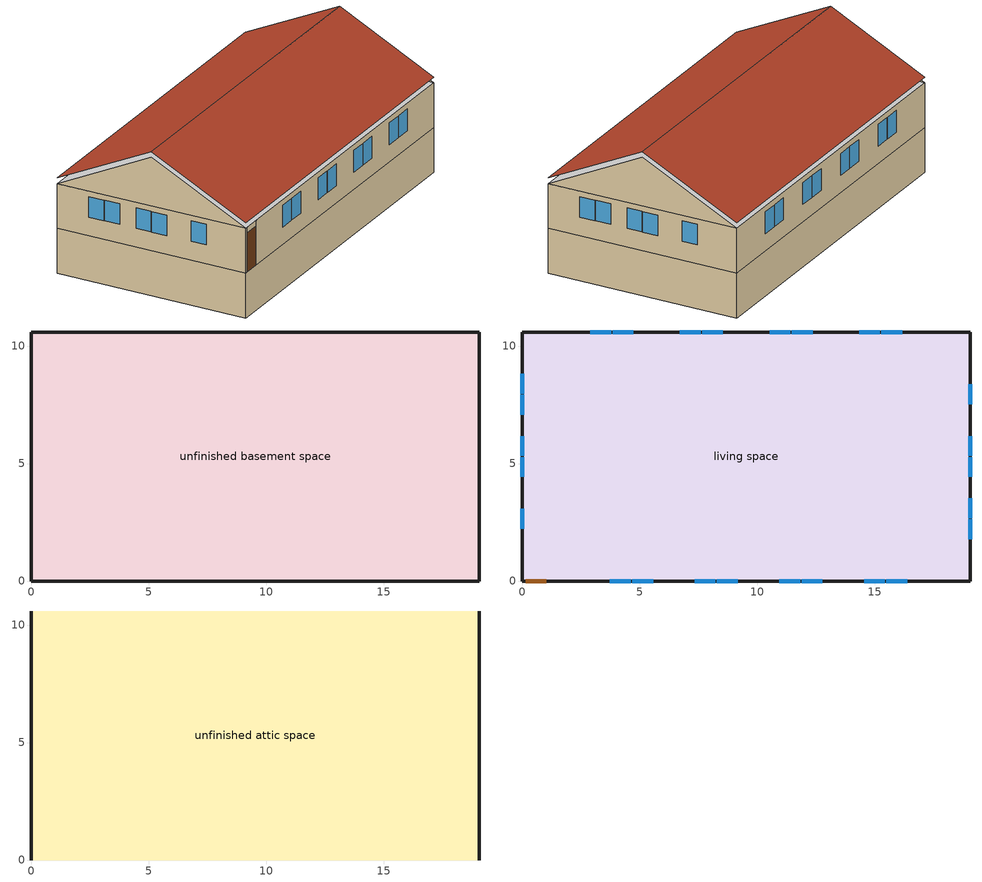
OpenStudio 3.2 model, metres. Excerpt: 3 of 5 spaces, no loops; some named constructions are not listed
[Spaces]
unfinished basement space
 floor foundation (FloorFndGrndUnfinB): 0,0 0,10.6 19.08,10.6 19.08,0 z-2.44
 wall foundation (WallFndGrndUnfinB): 0,10.6 0,0 19.08,0 19.08,10.6 0,10.6 z-2.44:0
living space
 floor to unfinished basement space (FloorUnfinBInsFin Reversed): 0,0 0,10.6 19.08,10.6 19.08,0 z0
 wall outside (WallExtInsFin): 0,10.6 0,0 0.13,0 1.05,0 19.08,0 19.08,10.6 0,10.6 z0:2.44
 window (WindowConstruction): 3.74,0 4.62,0 / 4.68,0 5.57,0 / 7.34,0 8.23,0 / 8.29,0 9.18,0 / 10.95,0 11.83,0 / 11.9,0 12.78,0 / 14.55,0 15.44,0 / 15.5,0 16.39,0 / 16.18,10.6 15.29,10.6 / 15.23,10.6 14.34,10.6 / 12.36,10.6 11.48,10.6 / 11.41,10.6 10.53,10.6 / 8.55,10.6 7.66,10.6 / 7.6,10.6 6.71,10.6 / 4.73,10.6 3.85,10.6 / 3.78,10.6 2.9,10.6 z0.95:2.13; 0,8.81 0,7.98 / 0,7.92 0,7.08 / 0,6.16 0,5.33 / 0,5.27 0,4.43 / 0,3.07 0,2.23 / 19.08,1.78 19.08,2.62 / 19.08,2.68 19.08,3.52 / 19.08,4.43 19.08,5.27 / 19.08,5.33 19.08,6.16 / 19.08,7.53 19.08,8.37 z1.02:2.13
 door (Door): 0.15,0 1.02,0 z0:2.13
unfinished attic space
 floor to living space (FloorFinInsUnfinAttic): 0,10.6 19.08,10.6 19.08,0 0,0 z2.44
 wall outside (WallExtUninsUnfin): 0,5.3,5.09 0,10.6,2.44 0,0,2.44; 19.08,5.3,5.09 19.08,0,2.44 19.08,10.6,2.44
 roof outside (RoofUnfinInsExt): 19.08,5.3,5.39 0,5.3,5.39 0,0,2.74 19.08,0,2.74; 0,5.3,5.39 19.08,5.3,5.39 19.08,10.6,2.74 0,10.6,2.74
[Material] Roughness=Rough
Name | Thickness {m} | Conductivity {W/m-K} | Density {kg/m3} | Specific Heat {J/kg-K} | Thermal Absorptance | Solar Absorptance | Visible Absorptance
Drywall 0.5 in. | 0.0127 | 0.160291 | 801 | 837.4 | 0.9 | 0.5 | 0.1
FloorUATrussandIns | 0.0889 | 0.0589139 | 50.7834 | 1165.1 | 0.9 | 0.5 | 0.9
FloorUAAdditionalCeilingIns | 0.099314 | 0.0562575 | 16.02 | 1046.75
RoofSheathing | 0.01905 | 0.115458 | 512.64 | 1214.23 | 0.82 | 0.3 | 0.3
FloorIns | 0.23495 | 2.59817 | 67.691 | 1210.98 | 0.82 | 0.3 | 0.3
Wood Floor | 0.015875 | 0.115458 | 544.68 | 1214.23
Floor Covering | 0.0127 | 0.0433444 | 54.468 | 1339.84 | 0.9 | 0.9
[Construction]
FloorFinInsUnfinAttic Reversed: FloorUAAdditionalCeilingIns, FloorUATrussandIns, Drywall 0.5 in.
FloorUnfinBInsFin: FloorIns, RoofSheathing, Wood Floor, Floor Covering
[Schedule:Ruleset]
Name | Default Day Schedule | Summer Design Day Schedule | Winter Design Day Schedule
res nv_1 temp schedule | Schedule Day 17
res nv_1 avail schedule | Schedule Day 18
res mv_1 range exhaust schedule | Schedule Day 21 | res mv_1 range exhaust schedule summer design | res mv_1 range exhaust schedule winter design
res mv_1 bath exhaust schedule | Schedule Day 22 | res mv_1 bath exhaust schedule summer design | res mv_1 bath exhaust schedule winter design
[Schedule:Day]
Schedule Day 17; Schedule Day 18; Schedule Day 21; res mv_1 range exhaust schedule winter design; Schedule Day 22; res mv_1 bath exhaust schedule winter design: 24, 0, 0
res nv_1 temp schedule allday1; res nv_1 temp schedule allday2; res nv_1 temp schedule allday3; res nv_1 temp schedule allday4; res nv_1 temp schedule allday10; res nv_1 temp schedule allday11; res nv_1 temp schedule allday12: 24, 0, 21.6667
res nv_1 temp schedule allday5; res nv_1 temp schedule allday6; res nv_1 temp schedule allday7; res nv_1 temp schedule allday8; res nv_1 temp schedule allday9: 24, 0, 22.7778
res nv_1 availability schedule allday1 on; res nv_1 availability schedule allday1 on 1; res nv_1 availability schedule allday1 on 2; res nv_1 availability schedule allday1 on 3; res nv_1 availability schedule allday1 on 4; res nv_1 availability schedule allday1 on 5; res nv_1 availability schedule allday1 on 6; res nv_1 availability schedule allday1 on 7; res nv_1 availability schedule allday1 on 8; res nv_1 availability schedule allday1 on 9; res nv_1 availability schedule allday1 on 10; res nv_1 availability schedule allday1 on 11: 1, 0, 1, 2, 0, 1, 3, 0, 1, 4, 0, 1, 5, 0, 1, 6, 0, 1, 7, 0, 1, 8, 0, 1, 9, 0, 1, 10, 0, 1, 11, 0, 1, 12, 0, 1, 13, 0, 1, 14, 0, 1, 15, 0, 1, 16, 0, 1, 17, 0, 1, 18, 0, 1, 19, 0, 1, 20, 0, 1, 21, 0, 1, 22, 0, 1, 23, 0, 1, 24, 0, 1
res mv_1 range exhaust schedule allday1; res mv_1 range exhaust schedule allday2; res mv_1 range exhaust schedule allday3; res mv_1 range exhaust schedule allday4; res mv_1 range exhaust schedule allday5; res mv_1 range exhaust schedule allday6; res mv_1 range exhaust schedule allday7; res mv_1 range exhaust schedule allday8; res mv_1 range exhaust schedule allday9; res mv_1 range exhaust schedule allday10; res mv_1 range exhaust schedule allday11; res mv_1 range exhaust schedule allday12: 7, 0, 0, 8, 0, 1, 24, 0, 0
res mv_1 range exhaust schedule summer design; res mv_1 bath exhaust schedule summer design: 24, 0, 1
res mv_1 bath exhaust schedule allday1; res mv_1 bath exhaust schedule allday2; res mv_1 bath exhaust schedule allday3; res mv_1 bath exhaust schedule allday4; res mv_1 bath exhaust schedule allday5; res mv_1 bath exhaust schedule allday6; res mv_1 bath exhaust schedule allday7; res mv_1 bath exhaust schedule allday8; res mv_1 bath exhaust schedule allday9; res mv_1 bath exhaust schedule allday10; res mv_1 bath exhaust schedule allday11; res mv_1 bath exhaust schedule allday12: 22, 0, 0, 23, 0, 1, 24, 0, 0
[Schedule:Rule] Apply Monday=Yes; Apply Wednesday=Yes; Apply Friday=Yes; Date Specification Type=DateRange; Start Day=1
Name | Schedule Ruleset | Rule Order | Day Schedule | Apply Sunday | Apply Tuesday | Apply Thursday | Apply Saturday | Start Month | End Month | End Day
res nv_1 temp schedule allday rule1 | res nv_1 temp schedule | 11 | res nv_1 temp schedule allday1 | Yes | Yes | Yes | Yes | 1 | 1 | 31
res nv_1 temp schedule allday rule2 | res nv_1 temp schedule | 10 | res nv_1 temp schedule allday2 | Yes | Yes | Yes | Yes | 2 | 2 | 28
res nv_1 temp schedule allday rule3 | res nv_1 temp schedule | 9 | res nv_1 temp schedule allday3 | Yes | Yes | Yes | Yes | 3 | 3 | 31
res nv_1 temp schedule allday rule4 | res nv_1 temp schedule | 8 | res nv_1 temp schedule allday4 | Yes | Yes | Yes | Yes | 4 | 4 | 30
res nv_1 temp schedule allday rule5 | res nv_1 temp schedule | 7 | res nv_1 temp schedule allday5 | Yes | Yes | Yes | Yes | 5 | 5 | 31
res nv_1 temp schedule allday rule6 | res nv_1 temp schedule | 6 | res nv_1 temp schedule allday6 | Yes | Yes | Yes | Yes | 6 | 6 | 30
res nv_1 temp schedule allday rule7 | res nv_1 temp schedule | 5 | res nv_1 temp schedule allday7 | Yes | Yes | Yes | Yes | 7 | 7 | 31
res nv_1 temp schedule allday rule8 | res nv_1 temp schedule | 4 | res nv_1 temp schedule allday8 | Yes | Yes | Yes | Yes | 8 | 8 | 31
res nv_1 temp schedule allday rule9 | res nv_1 temp schedule | 3 | res nv_1 temp schedule allday9 | Yes | Yes | Yes | Yes | 9 | 9 | 30
res nv_1 temp schedule allday rule10 | res nv_1 temp schedule | 2 | res nv_1 temp schedule allday10 | Yes | Yes | Yes | Yes | 10 | 10 | 31
res nv_1 temp schedule allday rule11 | res nv_1 temp schedule | 1 | res nv_1 temp schedule allday11 | Yes | Yes | Yes | Yes | 11 | 11 | 30
res nv_1 temp schedule allday rule12 | res nv_1 temp schedule | 0 | res nv_1 temp schedule allday12 | Yes | Yes | Yes | Yes | 12 | 12 | 31
res nv_1 availability schedule allday ruleset1 on | res nv_1 avail schedule | 11 | res nv_1 availability schedule allday1 on |  |  |  |  | 1 | 1 | 31
res nv_1 availability schedule allday ruleset2 on | res nv_1 avail schedule | 10 | res nv_1 availability schedule allday1 on 1 |  |  |  |  | 2 | 2 | 28
res nv_1 availability schedule allday ruleset3 on | res nv_1 avail schedule | 9 | res nv_1 availability schedule allday1 on 2 |  |  |  |  | 3 | 3 | 31
res nv_1 availability schedule allday ruleset4 on | res nv_1 avail schedule | 8 | res nv_1 availability schedule allday1 on 3 |  |  |  |  | 4 | 4 | 30
res nv_1 availability schedule allday ruleset5 on | res nv_1 avail schedule | 7 | res nv_1 availability schedule allday1 on 4 |  |  |  |  | 5 | 5 | 31
res nv_1 availability schedule allday ruleset6 on | res nv_1 avail schedule | 6 | res nv_1 availability schedule allday1 on 5 |  |  |  |  | 6 | 6 | 30
res nv_1 availability schedule allday ruleset7 on | res nv_1 avail schedule | 5 | res nv_1 availability schedule allday1 on 6 |  |  |  |  | 7 | 7 | 31
res nv_1 availability schedule allday ruleset8 on | res nv_1 avail schedule | 4 | res nv_1 availability schedule allday1 on 7 |  |  |  |  | 8 | 8 | 31
res nv_1 availability schedule allday ruleset9 on | res nv_1 avail schedule | 3 | res nv_1 availability schedule allday1 on 8 |  |  |  |  | 9 | 9 | 30
res nv_1 availability schedule allday ruleset10 on | res nv_1 avail schedule | 2 | res nv_1 availability schedule allday1 on 9 |  |  |  |  | 10 | 10 | 31
res nv_1 availability schedule allday ruleset11 on | res nv_1 avail schedule | 1 | res nv_1 availability schedule allday1 on 10 |  |  |  |  | 11 | 11 | 30
res nv_1 availability schedule allday ruleset12 on | res nv_1 avail schedule | 0 | res nv_1 availability schedule allday1 on 11 |  |  |  |  | 12 | 12 | 31
res mv_1 range exhaust schedule allday rule1 | res mv_1 range exhaust schedule | 11 | res mv_1 range exhaust schedule allday1 | Yes | Yes | Yes | Yes | 1 | 1 | 31
res mv_1 range exhaust schedule allday rule2 | res mv_1 range exhaust schedule | 10 | res mv_1 range exhaust schedule allday2 | Yes | Yes | Yes | Yes | 2 | 2 | 28
res mv_1 range exhaust schedule allday rule3 | res mv_1 range exhaust schedule | 9 | res mv_1 range exhaust schedule allday3 | Yes | Yes | Yes | Yes | 3 | 3 | 31
res mv_1 range exhaust schedule allday rule4 | res mv_1 range exhaust schedule | 8 | res mv_1 range exhaust schedule allday4 | Yes | Yes | Yes | Yes | 4 | 4 | 30
res mv_1 range exhaust schedule allday rule5 | res mv_1 range exhaust schedule | 7 | res mv_1 range exhaust schedule allday5 | Yes | Yes | Yes | Yes | 5 | 5 | 31
res mv_1 range exhaust schedule allday rule6 | res mv_1 range exhaust schedule | 6 | res mv_1 range exhaust schedule allday6 | Yes | Yes | Yes | Yes | 6 | 6 | 30
res mv_1 range exhaust schedule allday rule7 | res mv_1 range exhaust schedule | 5 | res mv_1 range exhaust schedule allday7 | Yes | Yes | Yes | Yes | 7 | 7 | 31
res mv_1 range exhaust schedule allday rule8 | res mv_1 range exhaust schedule | 4 | res mv_1 range exhaust schedule allday8 | Yes | Yes | Yes | Yes | 8 | 8 | 31
res mv_1 range exhaust schedule allday rule9 | res mv_1 range exhaust schedule | 3 | res mv_1 range exhaust schedule allday9 | Yes | Yes | Yes | Yes | 9 | 9 | 30
res mv_1 range exhaust schedule allday rule10 | res mv_1 range exhaust schedule | 2 | res mv_1 range exhaust schedule allday10 | Yes | Yes | Yes | Yes | 10 | 10 | 31
res mv_1 range exhaust schedule allday rule11 | res mv_1 range exhaust schedule | 1 | res mv_1 range exhaust schedule allday11 | Yes | Yes | Yes | Yes | 11 | 11 | 30
res mv_1 range exhaust schedule allday rule12 | res mv_1 range exhaust schedule | 0 | res mv_1 range exhaust schedule allday12 | Yes | Yes | Yes | Yes | 12 | 12 | 31
res mv_1 bath exhaust schedule allday rule1 | res mv_1 bath exhaust schedule | 11 | res mv_1 bath exhaust schedule allday1 | Yes | Yes | Yes | Yes | 1 | 1 | 31
res mv_1 bath exhaust schedule allday rule2 | res mv_1 bath exhaust schedule | 10 | res mv_1 bath exhaust schedule allday2 | Yes | Yes | Yes | Yes | 2 | 2 | 28
res mv_1 bath exhaust schedule allday rule3 | res mv_1 bath exhaust schedule | 9 | res mv_1 bath exhaust schedule allday3 | Yes | Yes | Yes | Yes | 3 | 3 | 31
res mv_1 bath exhaust schedule allday rule4 | res mv_1 bath exhaust schedule | 8 | res mv_1 bath exhaust schedule allday4 | Yes | Yes | Yes | Yes | 4 | 4 | 30
res mv_1 bath exhaust schedule allday rule5 | res mv_1 bath exhaust schedule | 7 | res mv_1 bath exhaust schedule allday5 | Yes | Yes | Yes | Yes | 5 | 5 | 31
res mv_1 bath exhaust schedule allday rule6 | res mv_1 bath exhaust schedule | 6 | res mv_1 bath exhaust schedule allday6 | Yes | Yes | Yes | Yes | 6 | 6 | 30
res mv_1 bath exhaust schedule allday rule7 | res mv_1 bath exhaust schedule | 5 | res mv_1 bath exhaust schedule allday7 | Yes | Yes | Yes | Yes | 7 | 7 | 31
res mv_1 bath exhaust schedule allday rule8 | res mv_1 bath exhaust schedule | 4 | res mv_1 bath exhaust schedule allday8 | Yes | Yes | Yes | Yes | 8 | 8 | 31
res mv_1 bath exhaust schedule allday rule9 | res mv_1 bath exhaust schedule | 3 | res mv_1 bath exhaust schedule allday9 | Yes | Yes | Yes | Yes | 9 | 9 | 30
res mv_1 bath exhaust schedule allday rule10 | res mv_1 bath exhaust schedule | 2 | res mv_1 bath exhaust schedule allday10 | Yes | Yes | Yes | Yes | 10 | 10 | 31
res mv_1 bath exhaust schedule allday rule11 | res mv_1 bath exhaust schedule | 1 | res mv_1 bath exhaust schedule allday11 | Yes | Yes | Yes | Yes | 11 | 11 | 30
res mv_1 bath exhaust schedule allday rule12 | res mv_1 bath exhaust schedule | 0 | res mv_1 bath exhaust schedule allday12 | Yes | Yes | Yes | Yes | 12 | 12 | 31
